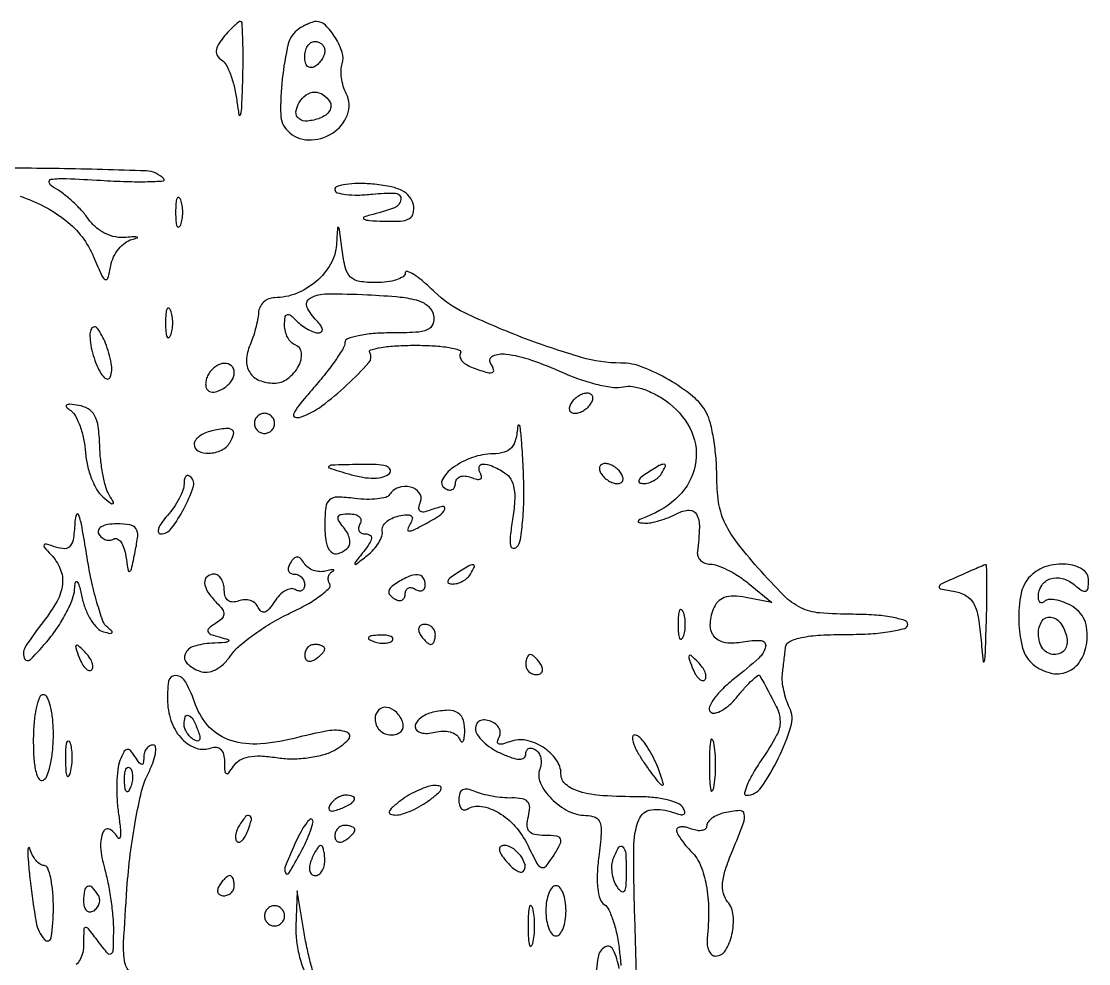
# Model space of a CAD drawing. Extents: x 50 to 925, y 21 to 441.
# Drawn here: x 817.8 to 924, y 339.2 to 433 of the extents above; entities that cross this region are included whole.
import ezdxf

# ---------------------------------------------------------------- set-up
doc = ezdxf.new("R2010")
doc.units = 0

msp = doc.modelspace()

# ---------------------------------------------------------------- linework, layer by layer
for points in [[(837.936747, 431.423785, 0.036818), (837.389835, 430.656279, 0.114379), (837.192567, 430.056486, 0.16953), (837.314088, 429.572269, 0.1093), (837.73295, 429.165046, -0.134947), (838.186877, 428.676761, -0.032569), (838.636655, 427.657456, -0.031085), (839.016142, 426.377818, -0.026518), (839.25861, 424.991262, 0.017798), (839.460397, 423.705661, 0.799769), (839.6177, 423.700891, 0.052804), (839.748449, 424.587581, 0.003267), (839.839963, 427.25, 0.006152), (839.874189, 429.454792, 0.010258), (839.842082, 431.310938, 0.004168), (839.77056, 432.859743, 0.398345), (839.622445, 433, 0.174729), (839.410766, 432.923698, 0.01498), (838.971529, 432.536987, 0.018371), (838.465337, 432.027559, 0.013189)], [(845.399894, 432.234687, 0.18936), (844.36838, 430.751557, 0.031541), (843.768457, 427.263955, 0.031388), (843.611045, 423.731568, 0.194181), (844.307556, 422.092444, 0.191721), (846.377257, 421.201354, 0.150331), (848.752527, 421.860565, 0.160284), (850.248379, 423.6961, 0.213214), (850.133145, 425.819446, -0.046255), (849.836823, 426.557247, -0.038564), (849.658682, 427.383401, -0.040162), (849.615323, 428.170864, -0.079775), (849.729668, 428.783622, 0.167357), (849.74312, 429.899136, 0.058811), (849.055815, 431.370231, 0.059242), (848.065625, 432.612644, 0.203737), (847.127555, 432.984687, 0.073716), (846.81263, 432.930122, 0.022713), (846.361188, 432.758058, 0.022177), (845.867141, 432.517018, 0.022642)], [(848, 430.059017, -0.089642), (847.926698, 429.653442, -0.053229), (847.70625, 429.2129, -0.051032), (847.382515, 428.806203, -0.06081), (847, 428.5, -0.139169), (846.620352, 428.392057, -0.191142), (846.29375, 428.521475, -0.138808), (846.073267, 428.889346, -0.066118), (846, 429.440983, -0.062283), (846.074545, 430.037096, -0.080552), (846.29375, 430.542039, -0.097988), (846.618621, 430.879982, -0.153634), (847, 431, -0.092995), (847.381732, 430.928382, -0.096318), (847.70625, 430.723586, -0.099231), (847.923444, 430.418051, -0.105429)], [(848.504365, 424.992937, -0.153283), (848.614372, 424.560991, -0.123144), (848.472022, 424.100609, -0.097937), (848.088046, 423.680239, -0.067341), (847.520254, 423.369399, -0.067736), (846.275512, 423.076451, -0.188422), (845.426445, 423.317483, -0.261672), (845.136385, 423.985128, -0.113371), (845.458881, 424.933469, -0.098738), (846.156314, 425.681493, -0.152164), (846.98905, 425.958873, -0.155876), (847.817295, 425.71195, -0.104938)], [(849, 416.261166, 0.332779), (849.230604, 415.953053, 0.041511), (850.101562, 415.773947, 0.03568), (851.31242, 415.71516, 0.021391), (852.75, 415.809595, -0.037242), (855.052052, 415.887716, -0.437295), (855.571996, 415.277625, -0.280878), (854.923923, 414.453415, -0.030203), (852.5, 413.713066, 0.048783), (851.895374, 413.503575, 0.643344), (851.896006, 413.327738, 0.088674), (852.449687, 413.188155, 0.008794), (853.823324, 413.116001, 0.020521), (855.534763, 413.126518, 0.113667), (856.415054, 413.373507, 0.217286), (856.803089, 413.891459, 0.100926), (856.815008, 414.75, 0.128769), (856.432549, 415.55524, 0.101082), (855.672037, 416.157477, 0.068885), (854.469112, 416.570503, 0.027614), (852.741683, 416.810365, 0.021539), (851.307375, 416.867319, 0.035604), (850.099119, 416.777064, 0.041062), (849.229341, 416.575415, 0.3261)], [(833.157895, 414, 0.017491), (833.189089, 413.10856, 0.078554), (833.306058, 412.601562, 0.447206), (833.474999, 412.540618, 0.174857), (833.662281, 412.75, 0.057986), (833.818615, 413.320008, 0.037979), (833.87034, 414, 0.037979), (833.818615, 414.679992, 0.057986), (833.662281, 415.25, 0.174857), (833.474999, 415.459382, 0.447206), (833.306058, 415.398438, 0.078554), (833.189089, 414.89144, 0.017491)], [(849.160037, 410.785184, -0.115998), (848.584233, 408.854539, -0.085444), (847.156533, 407.129211, -0.082153), (845.172862, 405.926341, -0.094144), (843, 405.500727, 0.097025), (842.420018, 405.38368, 0.091039), (841.912233, 405.055219, 0.09106), (841.554334, 404.567881, 0.097131), (841.403347, 403.996094, -0.031904), (841.313707, 403.301255, -0.01609), (841.117135, 402.439482, -0.015911), (840.856, 401.558807, -0.022752), (840.564734, 400.797887, 0.089374), (840.210166, 399.302415, 0.155151), (840.527076, 398.07829, 0.158986), (841.484066, 397.281525, 0.095024), (842.952028, 397, 0.161263), (844.308904, 397.449313, 0.107139), (845.396339, 398.694716, 0.146812), (845.681797, 400.015962, 0.301215), (845.057229, 400.814257, -0.120809), (844.65284, 401.069032, -0.068958), (844.310561, 401.538042, -0.062408), (844.078827, 402.138911, -0.060934), (844, 402.783333, -0.030603), (844.047754, 403.562831, -0.285992), (844.25, 403.813194, -0.259042), (844.582864, 403.755116, -0.026435), (845.2, 403.2, 0.037128), (845.732988, 402.740791, 0.034415), (846.34125, 402.3525, 0.036245), (846.931909, 402.083832, 0.08884), (847.4, 402, 0.186338), (847.673409, 402.105558, 0.255088), (847.758333, 402.35, 0.116259), (847.59711, 402.734944, 0.039343), (847.2, 403.2, -0.091), (846.229806, 404.606331, -0.398626), (846.532795, 405.473216, -0.118528), (848.218075, 405.885555, -0.01292), (852.239957, 405.797717, -0.010879), (855.491625, 405.571581, -0.052749), (857.30344, 405.210735, -0.108789), (858.318128, 404.631491, -0.163205), (858.813281, 403.75, -0.134022), (858.74413, 402.867701, -0.211754), (858.228564, 402.32744, -0.085565), (857.044741, 402.061812, -0.012503), (854.573324, 402, 0.019881), (852.820389, 401.930271, 0.032132), (851.343414, 401.716471, 0.034191), (850.264221, 401.4104, 0.316496), (850, 401.034796, -0.137979), (849.843317, 400.477826, -0.01392), (849.085065, 399.311068, -0.016614), (848.07821, 397.951258, -0.012489), (846.885328, 396.522177, 0.008859), (845.439889, 394.815863, 0.069271), (844.899965, 393.92882, 0.456064), (845.051519, 393.612917, 0.15306), (845.635328, 393.633974, 0.074697), (847.699385, 394.732084, 0.028586), (850.204098, 396.821326, 0.02109), (852.386838, 399.044318, 0.333517), (852.476737, 400.03764, -0.496335), (852.586494, 400.322435, -0.030303), (853.618935, 400.554326, -0.02624), (855.122831, 400.717204, -0.013855), (857, 400.769231, -0.014776), (858.875143, 400.713804, -0.028192), (860.372308, 400.540156, -0.03456), (861.381702, 400.292144, -0.487486), (861.493449, 399.9894, 0.194469), (861.434506, 399.644852, 0.113992), (861.616026, 399.260989, 0.082036), (862.019685, 398.893615, 0.052112), (862.587531, 398.604785, 0.011641), (864.035144, 398.087613, 0.13166), (864.63758, 398.052613, 0.441013), (864.802437, 398.329957, 0.064882), (864.5, 399, -0.456295), (864.723807, 399.716954, -0.136534), (866.018459, 399.900289, -0.050332), (868.552946, 399.303393, -0.023582), (871.686934, 398.055165, 0.02372), (873.425671, 397.363204, 0.025205), (875.187563, 396.854804, 0.02587), (876.737932, 396.574615, 0.096004), (877.724445, 396.638192, -0.108163), (878.625526, 396.674515, -0.042955), (879.828208, 396.353214, -0.039935), (881.112879, 395.769097, -0.040008), (882.287511, 394.988484, -0.123214), (884.503095, 392.128355, -0.154715), (884.85902, 388.811546, -0.147259), (883.22989, 385.775636, -0.108806), (880, 383.709435, 0.013058), (879.331715, 383.443703, 0.224115), (879.179451, 383.271934, 0.451623), (879.263249, 383.139477, 0.024601), (879.815741, 383.078947, 0.062068), (880.455176, 383.119957, 0.024537), (881.313172, 383.327276, 0.02383), (882.228622, 383.644734, 0.027493), (883.065741, 384.035184, -0.110432), (884.250293, 384.364835, -0.291435), (884.983045, 383.949454, -0.131441), (885.274672, 382.68426, -0.023577), (885.074646, 380.25, 0.116508), (885.123818, 379.773531, 0.11521), (885.380967, 379.367188, 0.106718), (885.810652, 379.095071, 0.088205), (886.345379, 379, -0.089005), (887.055124, 378.87265, -0.027858), (888.049753, 378.439426, -0.02685), (889.127615, 377.822035, -0.026706), (890.135129, 377.091663), (892.491826, 375.183325), (889.887267, 375.681218, 0.040679), (888.657977, 375.813967, 0.09406), (887.745048, 375.665411, 0.120334), (887.089584, 375.228064, 0.094398), (886.63811, 374.499313, 0.086547), (886.325119, 372.904086, 0.193814), (886.754705, 371.768995, 0.18094), (887.882507, 371.198791, 0.074886), (889.617217, 371.267158, -0.060207), (891.41639, 371.3908, -0.466199), (891.86058, 370.802421, -0.154216), (891.173496, 369.634726, -0.017219), (888.780496, 367.625315, 0.026167), (887.60466, 366.601548, 0.043473), (886.743361, 365.609986, 0.056137), (886.273614, 364.782203, 0.306903), (886.366576, 364.302837, 0.255293), (886.817468, 364.171332, 0.077314), (887.505078, 364.438384, 0.056196), (888.309695, 365.033766, 0.035076), (889.111084, 365.891663, -0.012884), (889.870926, 366.781071, -0.022999), (890.546542, 367.465723, -0.021298), (891.091301, 367.927802, -0.455671), (891.275004, 367.891663, -0.012929), (892.923728, 364.841689, -0.111448), (893.300778, 363.350982, -0.13443), (892.958917, 361.963033, -0.021872), (891.489166, 359.579173, 0.016031), (890.61984, 358.205346, 0.031423), (890.0347, 357.051382, 0.043452), (889.763998, 356.233451, 0.484153), (889.948577, 356, 0.245215), (891.404408, 356.759662, 0.037803), (893.116236, 359.659008, 0.03883), (894.382531, 362.828004, 0.19143), (894.239705, 364.709786, -0.034425), (893.917226, 365.505098, -0.026042), (893.671026, 366.41475, -0.026601), (893.52946, 367.297263, -0.053857), (893.530685, 368, -0.000811), (893.60483, 368.665385, -0.000542), (893.691737, 369.426562, -0.000546), (893.777566, 370.164055, -0.001076), (893.847686, 370.75, -0.261823), (894.257564, 371.308159, -0.056258), (895.44288, 371.69157, -0.036964), (897.310259, 371.929163, -0.013166), (900, 372, 0.015416), (902.316313, 372.071434, 0.025878), (904.25, 372.291667, 0.024068), (905.696775, 372.604992, 0.339565), (906, 373, 0.330697), (905.709766, 373.390833, 0.027677), (904.40934, 373.70625, 0.028288), (902.660729, 373.927845, 0.017375), (900.584987, 374, -0.020506), (897.231937, 374.137576, -0.093368), (895.357077, 374.652851, -0.084016), (893.702615, 375.839108, -0.014832), (891.084987, 378.64079, -0.017271), (888.900907, 381.301961, -0.057403), (887.742987, 383.242323, -0.070285), (887.18088, 385.175185, -0.035683), (887, 387.706531, 0.020621), (886.92428, 389.541759, 0.019579), (886.697542, 391.396801, 0.019967), (886.367426, 393.01943, 0.062773), (885.970356, 394.055391, 0.099668), (884.632984, 395.675537, 0.03901), (882.235582, 397.330017, 0.039089), (879.592083, 398.600266, 0.092715), (877.454897, 399, -0.071556), (873.528129, 399.56486, -0.019868), (867.618206, 401.559282, -0.019284), (861.919541, 403.993963, -0.083118), (858.905464, 406.092412, 0.016019), (857.789396, 407.115584, 0.0343), (856.85348, 407.81444, 0.06088), (856.218195, 408.122265, 0.514397), (856, 407.966296, -0.256918), (855.795665, 407.59488, -0.061826), (855.137362, 407.28385, -0.048309), (854.188363, 407.070293, -0.031211), (853.063358, 407, -0.038303), (851.439513, 407.124581, -0.155897), (850.564016, 407.561012, -0.140669), (850.053567, 408.45347, -0.029152), (849.723396, 410.25, 0.001168), (849.466936, 412.277817, 0.172404), (849.361444, 412.485705, 0.635125), (849.264976, 412.448074, 0.002071)], [(832.157895, 403, 0.017491), (832.189089, 402.10856, 0.078554), (832.306058, 401.601562, 0.447206), (832.474999, 401.540618, 0.174857), (832.662281, 401.75, 0.057986), (832.818615, 402.320008, 0.037979), (832.87034, 403, 0.037979), (832.818615, 403.679992, 0.057986), (832.662281, 404.25, 0.174857), (832.474999, 404.459382, 0.447206), (832.306058, 404.398438, 0.078554), (832.189089, 403.89144, 0.017491)], [(824.782095, 402.420969, 0.132157), (824.636372, 401.901263, 0.035314), (824.688355, 401.03616, 0.033234), (824.890302, 400.02465, 0.028971), (825.231484, 399, 0.027597), (825.6434, 398.112478, 0.073774), (826.05713, 397.553294, 0.199653), (826.393751, 397.413981, 0.310533), (826.642632, 397.585682, 0.140166), (826.762146, 398.969018, 0.043774), (826.181278, 400.990357, 0.063801), (825.395221, 402.447354, 0.540876)], [(836.458881, 397.933469, 0.055289), (836.246476, 397.485906, 0.063671), (836.150101, 397.023485, 0.073797), (836.178227, 396.616664, 0.143229), (836.333333, 396.333333, 0.245171), (837.010153, 396.120596, 0.09984), (837.935284, 396.48511, 0.089687), (838.724195, 397.224864, 0.161033), (839, 398.059017, 0.206886), (838.714394, 398.719722, 0.203785), (838.034956, 398.969816, 0.139607), (837.163143, 398.674324, 0.103622)], [(872.5, 395, 0.076764), (872.338175, 394.617617, 0.154201), (872.357263, 394.29375, 0.186277), (872.550471, 394.079239, 0.117858), (872.881966, 394, 0.085235), (873.310186, 394.073533, 0.053414), (873.769763, 394.29375, 0.051777), (874.189439, 394.617474, 0.064269), (874.5, 395, 0.076764), (874.661825, 395.382383, 0.154201), (874.642737, 395.70625, 0.186277), (874.449529, 395.920761, 0.117858), (874.118034, 396, 0.085235), (873.689814, 395.926467, 0.053414), (873.230237, 395.70625, 0.051777), (872.810561, 395.382526, 0.064269)], [(822.718059, 394.26448, -0.119175), (823.204101, 393.719343, -0.03706), (823.651471, 392.708978, -0.034682), (824.000054, 391.465966, -0.032017), (824.185166, 390.152986, 0.037663), (824.389329, 388.814269, 0.035553), (824.794294, 387.494407, 0.037603), (825.324939, 386.378709, 0.093227), (825.909065, 385.692262, 0.005317), (826.722205, 385.0491, 0.245493), (826.924795, 385.01284, 0.475101), (826.97763, 385.145363, 0.008651), (826.545141, 385.892064, -0.069037), (826.214559, 386.664406, -0.019975), (825.922445, 387.931204, -0.019678), (825.704371, 389.400618, -0.019824), (825.603182, 390.879004, 0.025806), (825.458127, 392.681665, 0.090604), (825.101473, 393.785149, 0.136654), (824.472362, 394.440529, 0.09456), (823.5, 394.790696, 0.015586), (822.639559, 394.899631, 0.173488), (822.309461, 394.815768, 0.472981), (822.290816, 394.619787, 0.044188)], [(841, 393, 0.099038), (841.076342, 392.618362, 0.097945), (841.29375, 392.29375, 0.097945), (841.618362, 392.076342, 0.099038), (842, 392, 0.099038), (842.381638, 392.076342, 0.097945), (842.70625, 392.29375, 0.097945), (842.923658, 392.618362, 0.099038), (843, 393, 0.099038), (842.923658, 393.381638, 0.097945), (842.70625, 393.70625, 0.097945), (842.381638, 393.923658, 0.099038), (842, 394, 0.099038), (841.618362, 393.923658, 0.097945), (841.29375, 393.70625, 0.097945), (841.076342, 393.381638, 0.099038)], [(836.75, 392.242607, 0.047652), (836.080476, 392.025109, 0.058924), (835.514063, 391.695484, 0.070212), (835.128234, 391.310002, 0.16283), (835, 390.926676, 0.283255), (835.41365, 390.255087, 0.127223), (836.467099, 390.026571, 0.099294), (837.708512, 390.326965, 0.146502), (838.541119, 391.066531, 0.059395), (838.933353, 391.910783, 0.338635), (838.780178, 392.348315, 0.179926), (838.15599, 392.491156, 0.021952)], [(867.19586, 392.75, -0.040202), (866.989011, 391.394784, -0.122964), (866.56569, 390.574713, -0.145187), (865.854814, 390.127827, -0.06477), (864.75, 389.968197, 0.081676), (862.689405, 389.599351, 0.069997), (860.732448, 388.580838, 0.114214), (859.705239, 387.418377, 0.397526), (859.940159, 386.536984, 0.086775), (860.344908, 386.375107, 0.165639), (860.688672, 386.416892, 0.179149), (860.917679, 386.654483, 0.103483), (861, 387.047972, -0.154208), (861.125011, 387.443666, -0.152806), (861.45506, 387.697458, -0.114179), (861.957192, 387.760493, -0.066075), (862.551938, 387.618443, 0.036408), (863.131719, 387.443138, 0.155351), (863.487528, 387.474315, 0.32948), (863.606889, 387.674071, 0.1144), (863.492921, 388.011454, -0.175478), (863.361555, 388.639618, -0.364759), (863.70933, 388.950853, -0.11433), (864.633821, 388.766156, -0.034915), (865.897083, 388.084768, -0.124155), (866.495149, 387.454628, -0.086382), (866.823704, 386.525543, -0.058943), (866.88866, 385.222841, -0.023241), (866.68339, 383.436387, 0.012593), (866.457299, 381.780411, 0.063994), (866.473375, 380.851645, 0.303187), (866.715202, 380.583521, 0.264298), (867.085436, 380.685436, 0.159852), (867.466933, 381.439496, 0.017052), (867.699742, 383.41592, 0.019508), (867.807912, 385.864921, 0.01407), (867.744989, 388.599129, 0.004315), (867.595867, 391.090758, 0.015781), (867.437959, 392.665057, 0.273818), (867.31292, 392.824167, 0.504791)], [(850.476033, 387.94008, 0.030063), (851.776939, 387.635661, 0.047916), (852.915309, 387.551266, 0.059445), (853.824737, 387.679894, 0.1323), (854.426033, 388.026033, 0.316269), (854.494686, 388.419442, 0.213393), (854.136105, 388.727937, 0.062209), (853.121873, 388.897573, 0.015807), (851.45, 388.914047, 0.001262), (848.681088, 388.846805, 0.191956), (848.396215, 388.724309, 0.564525), (848.436788, 388.560259, 0.002628)], [(875.5, 388, 0.064269), (875.810561, 387.617474, 0.051777), (876.230237, 387.29375, 0.053414), (876.689814, 387.073533, 0.085235), (877.118034, 387, 0.117858), (877.449529, 387.079239, 0.186277), (877.642737, 387.29375, 0.154201), (877.661825, 387.617617, 0.076764), (877.5, 388, 0.064269), (877.189439, 388.382526, 0.051777), (876.769763, 388.70625, 0.053414), (876.310186, 388.926467, 0.085235), (875.881966, 389, 0.117858), (875.550471, 388.920761, 0.186277), (875.357263, 388.70625, 0.154201), (875.338175, 388.382383, 0.076764)], [(880, 388, 0.027275), (879.445888, 387.597454, 0.147021), (879.239151, 387.292684, 0.37991), (879.327599, 387.095709, 0.102799), (879.690983, 387.015313, 0.074131), (880.192374, 387.083483, 0.053889), (880.713662, 387.298248, 0.054031), (881.175433, 387.618541, 0.075854), (881.5, 388, 0.034464), (881.886554, 388.734105, 0.541951), (881.758161, 388.931144, 0.136158), (881.281145, 388.798791, 0.008108)], [(834, 386.995407, -0.088112), (833.886263, 386.355005, -0.032523), (833.513847, 385.513305, -0.031013), (832.978373, 384.627229, -0.032503), (832.345012, 383.828741, 0.028147), (831.777384, 383.125778, 0.068184), (831.465817, 382.537193, 0.161627), (831.454569, 382.16498, 0.331535), (831.676033, 382, 0.236668), (832.728778, 382.52787, 0.038845), (833.982624, 384.511984, 0.038474), (834.904741, 386.639316, 0.286879), (834.668173, 387.66516, 0.139175), (834.415141, 387.806306, 0.260362), (834.196276, 387.744042, 0.14778), (834.046335, 387.46346, 0.049377)], [(854.443016, 385.907798, -0.193399), (854.075949, 385.637262, -0.035842), (853.234347, 385.482892, -0.033779), (852.165113, 385.437721, -0.025149), (850.987005, 385.526956, 0.025559), (849.245888, 385.657404, 0.185855), (848.470913, 385.379914, 0.190167), (848.091993, 384.658418, 0.026943), (848, 382.952492, 0.039282), (848.140241, 381.170199, 0.160066), (848.630304, 380.216069, 0.290418), (849.378877, 380.053709, 0.108851), (850.324657, 380.657991, 0.171918), (850.492554, 381.010146, 0.082297), (850.462194, 381.516912, 0.066538), (850.246292, 382.095866, 0.050768), (849.868879, 382.657991, -0.032475), (849.377578, 383.334951, -0.245528), (849.34651, 383.716065, -0.262281), (849.639417, 383.942268, -0.036164), (850.436572, 384, -0.060393), (851.035887, 383.927346, -0.129057), (851.442557, 383.70625, -0.191481), (851.595646, 383.379157, -0.154445), (851.5, 383, 0.09532), (851.354878, 382.618517, 0.17334), (851.410568, 382.29375, 0.172316), (851.659975, 382.076576, 0.094062), (852.063428, 382, -0.13301), (852.497895, 381.882342, -0.295846), (852.6455, 381.589284, -0.11761), (852.461163, 381.072851, -0.022023), (851.872445, 380.25, 0.001586), (850.996536, 379.125808, 0.355493), (850.999595, 379.000474, 0.399731), (851.115928, 378.988481, 0.00168), (852.218029, 379.845912, 0.042158), (852.859228, 380.44182, 0.046694), (853.367342, 381.118029, 0.052146), (853.680313, 381.771111, 0.135644), (853.718029, 382.286521, -0.165947), (853.777746, 382.735253, -0.093226), (854.112897, 383.178774, -0.074868), (854.669942, 383.550385, -0.056342), (855.36843, 383.786741, -0.032254), (856.17195, 383.907557, -0.175621), (856.590039, 383.795018, -0.306909), (856.704305, 383.495623, -0.080825), (856.497752, 382.996363, 0.053709), (856.247031, 382.472334, 0.503462), (856.366283, 382.295715, 0.124843), (856.804031, 382.386419, 0.009671), (857.879323, 382.935416, 0.019455), (859.410207, 383.833008, 0.150296), (859.940896, 384.458948, 0.608475), (859.723038, 384.723781, 0.038911), (858.488659, 384.357275, -0.045719), (857.835142, 384.172862, -0.233738), (857.482598, 384.272549, -0.253625), (857.365835, 384.603455, -0.052261), (857.531692, 385.221993, 0.259876), (857.405637, 386.103127, 0.177248), (856.533528, 386.661317, 0.135976), (855.314991, 386.598139, 0.175553)], [(823.139215, 383.281385, -0.020501), (822.998228, 381.611365, -0.126324), (822.68366, 380.815803, -0.237391), (822.134761, 380.532277, -0.087469), (821.25, 380.678563, 0.010405), (820.30068, 380.990571, 0.328028), (820.081639, 380.913777, 0.338283), (820.093682, 380.685649, 0.010716), (820.75, 379.947179, -0.087765), (821.686329, 378.495711, -0.128128), (821.902048, 376.997124, -0.099863), (821.360681, 375.31269, -0.039141), (820, 373.272871, 0.021279), (818.256288, 370.850753, 0.221631), (818.083434, 369.668696, 0.565429), (818.713786, 369.507362, 0.026382), (820.530996, 371.5, 0.026886), (821.481248, 372.79546, 0.0256), (822.303928, 374.20625, 0.026495), (822.899644, 375.526869, 0.077459), (823.113348, 376.5, -0.034386), (823.20408, 377.192351, -0.631843), (823.367601, 377.233189, -0.110688), (823.579416, 376.814171, -0.008585), (823.868315, 375.582498, 0.042619), (824.220957, 374.436048, 0.046621), (824.755067, 373.401978, 0.051892), (825.379459, 372.619717, 0.132646), (826, 372.256367, 0.015897), (826.625266, 372.10721, 0.25559), (826.8257, 372.168791, 0.422433), (826.821388, 372.327608, 0.024301), (826.406661, 372.673869, -0.146589), (825.926315, 373.329073, -0.015249), (825.335616, 375.166699, -0.017904), (824.765362, 377.450263, -0.013411), (824.295876, 380, 0.005913), (823.850562, 382.640181, 0.040014), (823.51156, 383.920148, 0.677719), (823.292053, 383.929081, 0.094533)], [(825.510081, 381.983688, 0.083197), (825.814998, 381.635743, 0.092744), (826.206139, 381.421941, 0.100578), (826.621523, 381.374045, 0.117509), (826.997604, 381.498519, -0.259507), (827.352438, 381.514768, -0.125421), (827.707795, 381.208345, -0.07481), (828.011901, 380.595047, -0.03928), (828.20845, 379.764831, 0.005001), (828.441748, 378.354581, 0.506851), (828.595591, 378.278623, 0.221566), (828.759905, 378.492493, 0.002668), (829.141273, 380.25, 0.025529), (829.385955, 381.792688, 0.175692), (829.205269, 382.526001, 0.210217), (828.618875, 382.899366, 0.038163), (827.302311, 383, 0.03786), (826.389456, 382.930779, 0.091374), (825.752122, 382.709903, 0.177918), (825.470046, 382.376903, 0.229985)], [(844.565983, 379.106763, 0.072632), (844.382671, 378.683337, 0.148641), (844.393982, 378.325112, 0.188638), (844.593089, 378.088521, 0.12523), (844.940983, 378, -0.099038), (845.345144, 377.919152, -0.097945), (845.688914, 377.688914, -0.097945), (845.919152, 377.345144, -0.099038), (846, 376.940983, -0.100016), (845.927475, 376.582044, -0.176854), (845.724304, 376.363442, -0.168473), (845.419752, 376.321124, -0.089697), (845.06146, 376.462015, 0.182033), (844.61807, 376.548877, 0.089724), (844.069763, 376.351434, 0.070135), (843.501112, 375.90585, 0.050645), (843.00342, 375.271032, -0.031516), (842.472158, 374.537337, -0.13582), (842.03507, 374.231141, -0.264335), (841.673934, 374.295272, -0.119793), (841.377352, 374.693823, 0.116428), (841.074074, 375.10707, 0.096831), (840.597942, 375.375159, 0.089582), (840.02192, 375.45696, 0.082382), (839.435392, 375.336834, -0.087719), (838.845591, 375.222537, -0.164147), (838.387615, 375.368717, -0.157), (838.098574, 375.769352, -0.078542), (838, 376.393011, 0.060338), (837.92557, 377.007542, 0.07906), (837.70625, 377.527947, 0.097154), (837.381408, 377.876403, 0.157984), (837, 378, 0.17559), (836.298242, 377.745717, 0.244811), (836.045717, 377.140602, 0.127274), (836.369959, 376.218172, 0.048586), (837.241641, 375.158359, -0.040017), (837.81328, 374.487084, -0.175382), (837.954057, 373.994148, -0.190779), (837.742204, 373.551153, -0.048567), (837.096493, 373.059636, 0.035804), (836.45409, 372.596003, 0.319248), (836.3707, 372.277437, 0.222375), (836.652356, 372.003695, 0.020714), (837.604853, 371.717278, -0.020976), (838.389332, 371.480938, -0.611057), (838.412094, 371.318488, -0.1368), (838.044872, 371.188145, -0.00675), (836.75, 371.116001, 0.063369), (834.948277, 370.809085, 0.221531), (834.09314, 370.04178, 0.317184), (834.288321, 369.129777, 0.095101), (835.563771, 368.337155, 0.120923), (836.311574, 368.242635, 0.088956), (837.114468, 368.484321, 0.073454), (837.912809, 369.050031, 0.049204), (838.642959, 369.90064, -0.062718), (839.525449, 370.874368, -0.022163), (841.009776, 372.038106, -0.021594), (842.771257, 373.185683, -0.023712), (844.572178, 374.138932, 0.018231), (846.228474, 374.99253, 0.030605), (847.542781, 375.841491, 0.032365), (848.431795, 376.589407, 0.353807), (848.48676, 377.021422, -0.090778), (848.353736, 377.361849, -0.099718), (848.356328, 377.715721, -0.104672), (848.493717, 378.027813, -0.110198), (848.743769, 378.250695, 0.094274), (848.889412, 378.372497, 0.606118), (848.860717, 378.43971, 0.0713), (848.589393, 378.422083, 0.01191), (848.07995, 378.302235, -0.080867), (847.484362, 378.246393, -0.070118), (846.86996, 378.376001, -0.072051), (846.330914, 378.664745, -0.095692), (845.95495, 379.072893, 0.050408), (845.586745, 379.552938, 0.200468), (845.254772, 379.701217, 0.208693), (844.92521, 379.566864, 0.054715)], [(861, 378, 0.027275), (860.445888, 377.597454, 0.147021), (860.239151, 377.292684, 0.37991), (860.327599, 377.095709, 0.102799), (860.690983, 377.015313, 0.074131), (861.192374, 377.083483, 0.053889), (861.713662, 377.298248, 0.054031), (862.175433, 377.618541, 0.075854), (862.5, 378, 0.034464), (862.886554, 378.734105, 0.541951), (862.758161, 378.931144, 0.136158), (862.281145, 378.798791, 0.008108)], [(911, 377.763177, 0.003971), (909.320934, 377.001618, 0.238544), (909.120914, 376.748477, 0.412887), (909.257765, 376.54085, 0.007389), (910.695552, 376.264147, -0.088055), (911.81124, 375.855618, -0.133683), (912.532218, 375.124393, -0.084878), (912.98094, 373.868675, -0.020857), (913.270845, 371.687584, 0.002665), (913.498471, 369.31794, 0.800217), (913.613363, 369.304092, 0.076809), (913.714806, 369.838221, 0.000999), (913.825293, 373.25, 0.004042), (913.874352, 375.450526, 0.006862), (913.875242, 377.292318, 0.001962), (913.848303, 378.861775, 0.482446), (913.75, 378.936614, 0.03771), (913.574361, 378.877687, 0.001058), (912.839062, 378.56577, 0.002158), (911.976046, 378.193105, 0.001481)], [(918.2, 377.8, 0.147726), (917.275634, 376.075588, 0.056934), (917.042711, 373.341633, 0.057022), (917.430353, 370.643114, 0.156632), (918.451961, 369.039869, 0.111211), (920.172633, 368.1632, 0.159208), (921.868504, 368.2754, 0.159115), (923.171725, 369.367343, 0.111057), (923.809932, 371.191292, 0.049045), (923.831762, 372.447797, 0.082964), (923.575813, 373.466357, 0.09233), (923.02932, 374.272279, 0.074987), (922.191415, 374.897558, 0.036662), (921.406823, 375.246153, 0.047432), (920.64395, 375.440962, 0.055519), (920.008284, 375.469142, 0.181654), (919.631483, 375.29815, -0.110997), (919.391312, 375.146129, -0.252495), (919.185498, 375.177537, -0.174799), (919.04448, 375.393431, -0.058192), (919, 375.774316, -0.145792), (919.327014, 376.871991, -0.168548), (920.186924, 377.536282, -0.147827), (921.369356, 377.572082, -0.10778), (922.543805, 376.963645, 0.022995), (923.317013, 376.379815, 0.223015), (923.711838, 376.315324, 0.295421), (923.941994, 376.578079, 0.03623), (924, 377.377555, 0.261469), (923.386323, 378.470846, 0.119341), (921.774803, 378.987532, 0.094418), (919.777762, 378.7557, 0.120973)], [(855.143237, 377.109687, 0.045108), (854.582121, 376.678736, 0.167837), (854.374236, 376.291912, 0.218762), (854.475495, 375.9263, 0.079241), (854.893237, 375.565983, 0.077755), (855.316391, 375.387886, 0.155459), (855.674888, 375.411318, 0.185647), (855.912489, 375.628633, 0.116231), (856, 376, -0.101261), (856.077418, 376.378351, -0.177706), (856.29375, 376.608064, -0.167455), (856.618194, 376.651081, -0.088621), (857, 376.5, 0.082592), (857.3821, 376.343488, 0.161196), (857.70625, 376.3746, 0.182303), (857.921712, 376.586039, 0.108972), (858, 376.940983, 0.148105), (857.789436, 377.636251, 0.23511), (857.26085, 377.939474, 0.12165), (856.377186, 377.77582, 0.034901)], [(883.157895, 373, 0.017491), (883.189089, 372.10856, 0.078554), (883.306058, 371.601562, 0.447206), (883.474999, 371.540618, 0.174857), (883.662281, 371.75, 0.057986), (883.818615, 372.320008, 0.037979), (883.87034, 373, 0.037979), (883.818615, 373.679992, 0.057986), (883.662281, 374.25, 0.174857), (883.474999, 374.459382, 0.447206), (883.306058, 374.398438, 0.078554), (883.189089, 373.89144, 0.017491)], [(857.5, 372, 0.029505), (857.768994, 371.617226, 0.035638), (858.066025, 371.29375, 0.038439), (858.34829, 371.065539, 0.151918), (858.559017, 371, 0.210953), (858.727648, 371.07446, 0.081139), (858.870461, 371.29375, 0.061769), (858.967655, 371.617151, 0.042167), (859, 372, 0.105053), (858.918938, 372.381556, 0.099167), (858.688914, 372.70625, 0.09642), (858.345238, 372.923877, 0.093332), (857.940983, 373, 0.108972), (857.586039, 372.921712, 0.182303), (857.3746, 372.70625, 0.161196), (857.343488, 372.3821, 0.082592)], [(921.823324, 371.667134, -0.083236), (921.840365, 370.99829, -0.126354), (921.619304, 370.46353, -0.133817), (921.179808, 370.121465, -0.099154), (920.573324, 370, -0.12024), (919.945354, 370.15323, -0.111791), (919.438799, 370.58104, -0.09567), (919.111401, 371.248452, -0.066422), (919, 372.083333, -0.14074), (919.357221, 373.327282, -0.297834), (920.229205, 373.729914, -0.210781), (921.230213, 373.099763, -0.100818)], [(852.8125, 371.316886, 0.051402), (853.359369, 371.160852, 0.05415), (853.916927, 371.123424, 0.060344), (854.402231, 371.202593, 0.126455), (854.729167, 371.395833, 0.296942), (854.77538, 371.614691, 0.208169), (854.592839, 371.799335, 0.077125), (854.112848, 371.910055, 0.028489), (853.416667, 371.921053, 0.018894), (852.670344, 371.862007, 0.168741), (852.37858, 371.720685, 0.470617), (852.395823, 371.538436, 0.054073)], [(823.564293, 369.706872, 0.036269), (823.866277, 369.059266, 0.070189), (824.210949, 368.604915, 0.120343), (824.538684, 368.40751, 0.278911), (824.806872, 368.473539, 0.20742), (824.927901, 368.779789, 0.082976), (824.837219, 369.231185, 0.063152), (824.558688, 369.753423, 0.043285), (824.124088, 370.266667, 0.011214), (823.463552, 370.893514, 0.400052), (823.270328, 370.888819, 0.286372), (823.21821, 370.663782, 0.008399)], [(846, 369.940983, 0.108972), (846.078288, 369.586039, 0.182303), (846.29375, 369.3746, 0.161196), (846.6179, 369.343488, 0.082592), (847, 369.5, 0.029505), (847.382774, 369.768994, 0.035638), (847.70625, 370.066025, 0.038439), (847.934461, 370.34829, 0.151918), (848, 370.559017, 0.210953), (847.92554, 370.727648, 0.081139), (847.70625, 370.870461, 0.061769), (847.382849, 370.967655, 0.042167), (847, 371, 0.105053), (846.618444, 370.918938, 0.099167), (846.29375, 370.688914, 0.09642), (846.076123, 370.345238, 0.093332)], [(868, 369, 0.105053), (868.081062, 368.618444, 0.099167), (868.311086, 368.29375, 0.09642), (868.654762, 368.076123, 0.093332), (869.059017, 368, 0.108972), (869.413961, 368.078288, 0.182303), (869.6254, 368.29375, 0.161196), (869.656512, 368.6179, 0.082592), (869.5, 369, 0.029505), (869.231006, 369.382774, 0.035638), (868.933975, 369.70625, 0.038439), (868.65171, 369.934461, 0.151918), (868.440983, 370, 0.210953), (868.272352, 369.92554, 0.081139), (868.129539, 369.70625, 0.061769), (868.032345, 369.382849, 0.042167)], [(884.564293, 368.706872, 0.036269), (884.866277, 368.059266, 0.070189), (885.210949, 367.604915, 0.120343), (885.538684, 367.40751, 0.278911), (885.806872, 367.473539, 0.20742), (885.927901, 367.779789, 0.082976), (885.837219, 368.231185, 0.063152), (885.558688, 368.753423, 0.043285), (885.124088, 369.266667, 0.011214), (884.463552, 369.893514, 0.400052), (884.270328, 369.888819, 0.286372), (884.21821, 369.663782, 0.008399)], [(832.350073, 365.25, 0.079734), (832.78629, 363.197889, 0.099647), (833.830513, 361.558745, 0.1235), (835.235922, 360.679224, 0.171614), (836.708108, 360.718232, -0.127457), (837.225938, 360.776924, -0.167789), (837.646134, 360.561803, -0.127949), (837.920162, 360.072635, -0.062048), (838.015313, 359.356989, 0.014064), (838.049932, 358.405608, 0.264375), (838.208212, 358.16477, 0.364438), (838.446994, 358.2198, 0.02022), (838.915232, 358.897083, -0.120484), (839.519365, 359.478831, -0.082808), (840.412773, 359.816617, -0.060709), (841.622296, 359.907462, -0.028651), (843.182064, 359.745307, 0.039667), (844.662159, 359.624289, 0.031393), (846.265479, 359.721368, 0.032278), (847.764762, 360.006249, 0.059844), (848.917244, 360.45571, 0.077388), (850.367953, 361.549109, 0.54103), (850.207973, 362.259858, 0.130616), (848.500463, 362.427348, 0.024718), (845.413263, 361.764784, -0.045065), (841.604925, 361.108054, -0.096695), (838.655079, 361.440103, -0.12522), (836.529197, 362.7553, -0.108472), (835.151946, 364.993972, 0.037547), (834.169598, 367.251151, 0.253778), (833.190222, 367.90433, 0.393503), (832.467546, 367.345007, 0.053218)], [(819, 361.440983, 0.016966), (819.062852, 359.589239, 0.045191), (819.270946, 358.284665, 0.091154), (819.592706, 357.583647, 0.397171), (820, 357.5, 0.17067), (820.387806, 357.98041, 0.031293), (820.70625, 359.09415, 0.030444), (820.92675, 360.50479, 0.023552), (821, 362.059017, 0.023957), (820.927595, 363.56932, 0.038191), (820.70625, 364.842336, 0.044731), (820.38696, 365.751017, 0.293924), (820, 366, 0.312055), (819.61133, 365.731257, 0.036254), (819.29375, 364.660789, 0.033326), (819.072272, 363.188379, 0.020671)], [(853, 363.583333, 0.099038), (853.120875, 362.979073, 0.097945), (853.465104, 362.465104, 0.097945), (853.979073, 362.120875, 0.099038), (854.583333, 362, 0.077096), (855.158616, 362.089234, 0.119977), (855.585286, 362.348828, 0.144529), (855.795817, 362.735738, 0.134046), (855.770833, 363.1875, 0.113253), (855.122932, 364.250696, 0.165501), (854.153639, 364.742973, 0.244413), (853.346973, 364.459866, 0.190724)], [(858.75, 364.25074, 0.053557), (858.080675, 364.021252, 0.062944), (857.514063, 363.663613, 0.073602), (857.129793, 363.238601, 0.148108), (857, 362.810044, 0.20956), (857.156, 362.454181, 0.120083), (857.573415, 362.22316, 0.081947), (858.2045, 362.157965, 0.048837), (858.952053, 362.277211, -0.05798), (859.733447, 362.387284, -0.070112), (860.468459, 362.301729, -0.083089), (861.04675, 362.04232, -0.149656), (861.373105, 361.643842, 0.078698), (861.557948, 361.339761, 0.438261), (861.727527, 361.33273, 0.160446), (861.862875, 361.600535, 0.025786), (861.921053, 362.190983, 0.075614), (861.790046, 363.442631, 0.187013), (861.259188, 364.178444, 0.153797), (860.283468, 364.449381, 0.047271)], [(835.381557, 362.448062, -0.036408), (835.556862, 361.868281, -0.155351), (835.525685, 361.512472, -0.32948), (835.325929, 361.393111, -0.1144), (834.988546, 361.507079, -0.061454), (834.610411, 361.810572, -0.051183), (834.290385, 362.21498, -0.053277), (834.072509, 362.65395, -0.088797), (834, 363.059017, -0.079093), (834.117673, 363.798253, -0.444011), (834.441482, 363.942608, -0.168622), (834.894727, 363.51997, -0.029964)], [(822.194949, 359.5, 0.012823), (822.235556, 358.431793, 0.080377), (822.356533, 357.900903, 0.597527), (822.51666, 357.883358, 0.087174), (822.692991, 358.269032, 0.037336), (822.832894, 359.036634, 0.029507), (822.872264, 359.880008, 0.030339), (822.814405, 360.671085, 0.06278), (822.655937, 361.269032, 0.31318), (822.47713, 361.386009, 0.333666), (822.315079, 361.257153, 0.052471), (822.212705, 360.580113, 0.014395)], [(879.591957, 359.5, 0.0095), (880.246014, 358.541995, 0.014275), (880.855632, 357.734375, 0.009063), (881.387199, 357.094573, 0.218221), (881.593571, 357, 0.483626), (881.684488, 357.114787, 0.017437), (881.515726, 357.734375, 0.020357), (881.22904, 358.540958, 0.011328), (880.818046, 359.5, 0.026641), (880.318731, 360.457233, 0.035282), (879.760203, 361.265625, 0.038023), (879.222263, 361.841742, 0.188083), (878.816432, 362, 0.404954), (878.615404, 361.805249, 0.083321), (878.688446, 361.265625, 0.046962), (879.024083, 360.459779, 0.022887)], [(886.272364, 359, 0.008087), (886.298431, 357.38851, 0.039503), (886.399666, 356.482812, 0.611425), (886.546986, 356.439977, 0.142433), (886.705733, 356.75, 0.029693), (886.840649, 357.774707, 0.017887), (886.884498, 359, 0.017887), (886.840649, 360.225293, 0.029693), (886.705733, 361.25, 0.142433), (886.546986, 361.560023, 0.611425), (886.399666, 361.517188, 0.039503), (886.298431, 360.61149, 0.008087)], [(828.683114, 356.8125, -0.054073), (828.461564, 356.395823, -0.470617), (828.279315, 356.37858, -0.168741), (828.137993, 356.670344, -0.018894), (828.078947, 357.416667, -0.028489), (828.089945, 358.112848, -0.077125), (828.200665, 358.592839, -0.208169), (828.385309, 358.77538, -0.296942), (828.604167, 358.729167, -0.126455), (828.797407, 358.402231, -0.060344), (828.876576, 357.916927, -0.05415), (828.839148, 357.359369, -0.051402)], [(855.55887, 355.468197, 0.016453), (854.698895, 354.772109, 0.131361), (854.414841, 354.353507, 0.418283), (854.534278, 354.11083, 0.086003), (855.05887, 354.031803, 0.070934), (855.747226, 354.145502, 0.028033), (856.646875, 354.485547, 0.027057), (857.592105, 354.967512, 0.030492), (858.44113, 355.531803, 0.016453), (859.301105, 356.227891, 0.131361), (859.585159, 356.646493, 0.418283), (859.465722, 356.88917, 0.086003), (858.94113, 356.968197, 0.070934), (858.252774, 356.854498, 0.028033), (857.353125, 356.514453, 0.027057), (856.407895, 356.032488, 0.030492)], [(848.507079, 355.011454, 0.1144), (848.393111, 354.674071, 0.32948), (848.512472, 354.474315, 0.155351), (848.868281, 354.443138, 0.036408), (849.448062, 354.618443, 0.029964), (850.51997, 355.105273, 0.168622), (850.942608, 355.558518, 0.444011), (850.798253, 355.882327, 0.079093), (850.059017, 356, 0.088797), (849.65395, 355.927491, 0.053277), (849.21498, 355.709615, 0.051183), (848.810572, 355.389589, 0.061454)], [(861.333333, 355.587021, 0.056502), (861.394204, 355.050081, 0.121838), (861.580754, 354.681236, 0.190273), (861.856545, 354.536246, 0.166909), (862.175615, 354.608536, -0.179939), (863.587585, 354.891093, -0.094872), (865.291543, 354.273465, -0.078028), (866.943488, 352.902665, -0.067949), (868.189058, 351.029071, 0.009375), (869.106368, 349.222191, 0.184119), (869.56793, 348.818904, 0.326802), (870.030355, 348.950758, 0.025771), (870.806557, 350.061856, 0.021536), (871.431597, 351.165811, 0.232319), (871.439365, 351.664386, 0.261629), (871.054267, 351.938179, 0.026572), (869.891843, 352, -0.047676), (868.891916, 352.095563, -0.168345), (868.341212, 352.413897, -0.184922), (868.135382, 352.982358, -0.059436), (868.260078, 353.886537, 0.058011), (868.387804, 354.793643, 0.189809), (868.183215, 355.352106, 0.172125), (867.63428, 355.654542, 0.046316), (866.626709, 355.725287, -0.028985), (865.696712, 355.758305, -0.020427), (864.659617, 355.89842, -0.020691), (863.675455, 356.114898, -0.040182), (862.916667, 356.381782, 0.056469), (862.22077, 356.601412, 0.166027), (861.729935, 356.534164, 0.196609), (861.434324, 356.195293, 0.08245)], [(839.458881, 352.933469, 0.049364), (839.242038, 352.490157, 0.059701), (839.133355, 352.040231, 0.070517), (839.142323, 351.651151, 0.156651), (839.276326, 351.390341, 0.281567), (839.50546, 351.335123, 0.118528), (839.786868, 351.507038, 0.069269), (840.083816, 351.899181, 0.035865), (840.345077, 352.456872, 0.029555), (840.696703, 353.564815, 0.344086), (840.525317, 353.954259, 0.36195), (840.120758, 353.871774, 0.030391)], [(845.162441, 351.457173, 0.007956), (844.085863, 348.991079, 0.198192), (844.082676, 348.265169, 0.618763), (844.423553, 348.239325, 0.010409), (845.618296, 350.338408, 0.016357), (846.177566, 351.456196, 0.024774), (846.582519, 352.46518, 0.021976), (846.825795, 353.285851, 0.263249), (846.740699, 353.592634, 0.408866), (846.507237, 353.594769, 0.041829), (846.105561, 353.136867, 0.033693), (845.638079, 352.406099, 0.018558)], [(887.75, 354.242607, 0.046026), (887.08042, 354.027491, 0.057653), (886.514063, 353.704704, 0.068942), (886.12765, 353.329362, 0.167096), (886, 352.958061, -0.201422), (885.87717, 352.665524, -0.142392), (885.559375, 352.494845, -0.093137), (885.074587, 352.483089, -0.051274), (884.5, 352.638374, 0.038038), (883.924903, 352.81022, 0.070809), (883.440625, 352.845609, 0.116112), (883.120981, 352.746863, 0.266017), (883, 352.53556, 0.126683), (883.091264, 352.181136, 0.024747), (883.440625, 351.615803, 0.024836), (883.925755, 350.98118, 0.020768), (884.5, 350.357143, -0.100443), (885.392941, 349.009513, -0.05168), (885.958077, 347.0567, -0.042737), (886.186438, 344.608547, -0.027247), (886.052296, 341.75, 0.054823), (886.057762, 341.080414, 0.079995), (886.218994, 340.514063, 0.105337), (886.504329, 340.136296, 0.18042), (886.869754, 340, 0.25987), (887.855415, 340.549389, 0.083813), (888.508674, 342.15422, 0.076197), (888.63576, 344.041423, 0.153146), (888.075556, 345.408961, -0.114157), (887.659144, 346.23816, -0.083154), (887.584525, 347.270727, -0.05558), (887.865476, 348.623109, -0.019978), (888.551519, 350.469059, 0.006748), (889.670305, 353.251678, 0.145535), (889.739943, 354.12306, 0.376068), (889.275695, 354.470222, 0.035401)], [(849, 351.940983, 0.108972), (849.078288, 351.586039, 0.182303), (849.29375, 351.3746, 0.161196), (849.6179, 351.343488, 0.082592), (850, 351.5, 0.029505), (850.382774, 351.768994, 0.035638), (850.70625, 352.066025, 0.038439), (850.934461, 352.34829, 0.151918), (851, 352.559017, 0.210953), (850.92554, 352.727648, 0.081139), (850.70625, 352.870461, 0.061769), (850.382849, 352.967655, 0.042167), (850, 353, 0.105053), (849.618444, 352.918938, 0.099167), (849.29375, 352.688914, 0.09642), (849.076123, 352.345238, 0.093332)], [(818.684438, 347.5, 0.017196), (819.280615, 343.382879, 0.13346), (820.106638, 341.644325, 0.644478), (820.788549, 341.84268, 0.035705), (821, 344.8, 0.020794), (820.933023, 346.409783, 0.033511), (820.727789, 347.76625, 0.036575), (820.433429, 348.751677, 0.311365), (820.073324, 349, -0.157766), (819.681572, 349.126765, -0.06483), (819.270298, 349.514063, -0.055343), (818.902956, 350.080461, -0.045896), (818.640908, 350.75, 0.625233), (818.524961, 350.770134, 0.161018), (818.445077, 350.517187, 0.018421), (818.505475, 349.315785, 0.005587)], [(846.638374, 349.5, 0.055937), (846.488865, 348.925634, 0.100118), (846.516384, 348.440625, 0.147206), (846.710807, 348.122486, 0.184534), (847.031385, 348, 0.152681), (847.400789, 348.115494, 0.098158), (847.715469, 348.440625, 0.08088), (847.92777, 348.926468, 0.062722), (848, 349.5, 0.024748), (847.971531, 350.074824, 0.039339), (847.884553, 350.559375, 0.046727), (847.758929, 350.903916, 0.289661), (847.606989, 351, 0.222225), (847.420671, 350.912889, 0.030693), (847.160341, 350.559375, 0.030395), (846.887494, 350.074558, 0.02136)], [(866.020056, 349.475834, 0.030935), (866.53795, 348.924986, 0.05004), (867.047854, 348.533822, 0.066988), (867.47727, 348.341746, 0.274667), (867.742636, 348.409303, 0.264952), (867.922393, 349.065454, 0.097357), (867.493857, 349.964713, 0.084765), (866.689562, 350.733547, 0.149534), (865.818538, 351, 0.176123), (865.485592, 350.878966, 0.256649), (865.374856, 350.594311, 0.110288), (865.548584, 350.120064, 0.030483)], [(877.984687, 348.25, -0.013404), (877.942671, 346.952663, -0.134771), (877.770255, 346.444512, -0.458049), (877.493035, 346.412012, -0.066116), (877.077207, 346.909316, -0.06042), (876.773839, 347.547614, -0.046657), (876.59824, 348.298472, -0.047824), (876.567767, 349.042838, -0.078095), (876.699509, 349.659316, -0.038196), (877.251334, 350.82311, -0.508946), (877.652631, 350.867481, -0.173231), (877.938573, 350.18413, -0.014704)], [(837.5, 347, 0.082592), (837.343488, 346.6179, 0.161196), (837.3746, 346.29375, 0.182303), (837.586039, 346.078288, 0.108972), (837.940983, 346, 0.093332), (838.345238, 346.076123, 0.09642), (838.688914, 346.29375, 0.099167), (838.918938, 346.618444, 0.105053), (839, 347, 0.042167), (838.967655, 347.382849, 0.061769), (838.870461, 347.70625, 0.081139), (838.727648, 347.92554, 0.210953), (838.559017, 348, 0.151918), (838.34829, 347.934461, 0.038439), (838.066025, 347.70625, 0.035638), (837.768994, 347.382774, 0.029505)], [(824, 345.440983, 0.067432), (824.074611, 344.890269, 0.140899), (824.298542, 344.524436, 0.190788), (824.63036, 344.397824, 0.136093), (825.016312, 344.510081, 0.090427), (825.360589, 344.820631, 0.095498), (825.565079, 345.22714, 0.099685), (825.598899, 345.665803, 0.108373), (825.457295, 346.069098, 0.050477), (824.86686, 346.838655, 0.315493), (824.407182, 346.933879, 0.25701), (824.085158, 346.519563, 0.039415)], [(845.125167, 342.94113, 0.04016), (845.193119, 341.436116, 0.033063), (845.499176, 339.857471, 0.034249), (845.978884, 338.438804, 0.071834), (846.574157, 337.44113, 0.009468), (847.15074, 336.757028, 0.085105), (847.454108, 336.510832, 0.684206), (847.537478, 336.579382, 0.041732), (847.359214, 337, -0.045035), (847.012045, 337.834419, -0.011667), (846.608068, 339.234375, -0.011771), (846.220807, 340.858599, -0.011755), (845.910223, 342.5), (845.250333, 346.5)], [(870, 344.5, 0.038131), (870.073116, 343.542644, 0.057076), (870.29375, 342.734375, 0.074992), (870.617064, 342.182831, 0.226478), (871, 342, 0.226478), (871.382936, 342.182831, 0.074992), (871.70625, 342.734375, 0.057076), (871.926884, 343.542644, 0.038131), (872, 344.5, 0.038131), (871.926884, 345.457356, 0.057076), (871.70625, 346.265625, 0.074992), (871.382936, 346.817169, 0.226478), (871, 347, 0.226478), (870.617064, 346.817169, 0.074992), (870.29375, 346.265625, 0.057076), (870.073116, 345.457356, 0.038131)], [(842, 344, 0.099038), (842.076342, 343.618362, 0.097945), (842.29375, 343.29375, 0.097945), (842.618362, 343.076342, 0.099038), (843, 343, 0.099038), (843.381638, 343.076342, 0.097945), (843.70625, 343.29375, 0.097945), (843.923658, 343.618362, 0.099038), (844, 344, 0.099038), (843.923658, 344.381638, 0.097945), (843.70625, 344.70625, 0.097945), (843.381638, 344.923658, 0.099038), (843, 345, 0.099038), (842.618362, 344.923658, 0.097945), (842.29375, 344.70625, 0.097945), (842.076342, 344.381638, 0.099038)], [(868.232003, 343, 0.011065), (868.259713, 341.748017, 0.052887), (868.366341, 341.042188, 0.542911), (868.521012, 340.99086, 0.161593), (868.689326, 341.25, 0.039571), (868.831531, 342.047266, 0.024357), (868.877971, 343, 0.024357), (868.831531, 343.952734, 0.039571), (868.689326, 344.75, 0.161593), (868.521012, 345.00914, 0.542911), (868.366341, 344.957812, 0.052887), (868.259713, 344.251983, 0.011065)]]:
    msp.add_lwpolyline(points, format="xyb", close=True)
for points in [[(817.686032, 415.601778, -0.088458), (822.235944, 413.179924, -0.126817), (824.998253, 409.568159, 0.00528), (825.818878, 407.686161, 0.170225), (826.157898, 407.328725, 0.478863), (826.429814, 407.449691, 0.018169), (826.710346, 408.688507, -0.064712), (826.993905, 409.556938, -0.058194), (827.497772, 410.358645, -0.061629), (828.134941, 410.976895, -0.100661), (828.811493, 411.300859, 0.018108), (829.332801, 411.451977, 0.725329), (829.332591, 411.532492, 0.097196), (829.044664, 411.567021, 0.006518), (828.214348, 411.494209, -0.075514), (827.185082, 411.545959, -0.064533), (826.156709, 411.898046, -0.062574), (825.223292, 412.514589, -0.062848), (824.472964, 413.342062, 0.033667), (823.767517, 414.217429, 0.022068), (822.847216, 415.129741, 0.022213), (821.86741, 415.942521, 0.039189), (820.982722, 416.509247, -0.182127), (820.583365, 416.965412, -0.47949), (820.773819, 417.286462, -0.045707), (822.265385, 417.360822, -0.00491), (825.724106, 417.183032, 0.007136), (828.287916, 417.062685, 0.013469), (830.358194, 417.050887, 0.010571), (831.905811, 417.116513, 0.634622), (831.98464, 417.316017, 0.19733), (830.226284, 418.114919, 0.005304), (821.562472, 418.341963, 0.003996), (812.738898, 418.409035, 0.375908)], [(879.018092, 337.65892, 0.003427), (878.843707, 343.990077, -0.009124), (878.734556, 350.750408, -0.08843), (879.241652, 353.560991, -0.278567), (880.492858, 354.557431, -0.124533), (882.664045, 354.298676, 0.027981), (883.356948, 354.07637, 0.175133), (883.721546, 354.110095, 0.358587), (883.82795, 354.334249, 0.077194), (883.647925, 354.760653, 0.159167), (883.145503, 355.185158, 0.036165), (882.070731, 355.533652, 0.033938), (880.713211, 355.77144, 0.027364), (879.23388, 355.846714, -0.017104), (875.673727, 355.954724, -0.054658), (873.336484, 356.364934, -0.100495), (871.985344, 357.07397, -0.225514), (871.5, 358.095329, 0.157993), (871.034269, 359.532435, 0.094599), (869.71513, 360.774635, 0.092509), (868.001004, 361.463734, 0.141982), (866.417206, 361.329855, -0.026524), (865.695496, 361.095986, -0.153496), (865.300052, 361.113508, -0.36476), (865.17757, 361.326252, -0.094385), (865.330212, 361.725276, 0.133602), (865.463661, 362.175855, 0.124149), (865.356199, 362.645978, 0.106128), (865.015514, 363.064507, 0.07758), (864.494256, 363.36383, 0.073794), (863.906857, 363.494621, 0.132959), (863.425991, 363.400842, 0.159687), (863.114494, 363.096565, 0.120687), (863, 362.62913, 0.147428), (863.175553, 362.046685, 0.052694), (863.734375, 361.370681, 0.046637), (864.543395, 360.714427, 0.040218), (865.5, 360.181954, 0.022213), (866.607591, 359.735572, 0.074666), (867.37318, 359.588626, 0.167924), (867.816581, 359.721989, 0.240981), (868, 360.080456, -0.10545), (868.074493, 360.429745, -0.180345), (868.280921, 360.639627, -0.16404), (868.591036, 360.674399, -0.085218), (868.956326, 360.526992, -0.116882), (869.28273, 360.20001, -0.081792), (869.480792, 359.716227, -0.075075), (869.523395, 359.152999, -0.073139), (869.398816, 358.596914, 0.20505), (869.451555, 357.212823, 0.085381), (870.54881, 355.652638, 0.078151), (872.22934, 354.423386, 0.119451), (873.976272, 354, -0.104334), (874.901436, 353.804824, -0.216203), (875.382979, 353.265777, -0.096269), (875.504465, 352.178923, -0.013176), (875.259598, 349.898783, 0.022779), (875.107783, 348.173762, 0.039122), (875.159664, 346.732231, 0.048093), (875.389418, 345.655822, 0.1796), (875.807753, 345.118815, -0.146967), (876.258954, 344.609918, -0.029741), (876.705152, 343.47325, -0.029029), (877.08123, 342.039707, -0.023625), (877.320514, 340.470032, -0.003863), (877.457947, 339.047444, -0.024973)], [(828.755267, 338.276441, -0.176338), (828.122473, 339.326168, -0.061555), (827.983932, 341.289527, -0.004487), (828.31761, 346.710008, -0.013392), (828.652528, 350.143511, -0.013916), (829.167728, 353.510227, -0.013723), (829.7732, 356.391549, -0.057105), (830.378724, 358.057352, 0.02385), (830.87628, 359.186502, 0.046119), (831.144254, 360.135597, 0.073626), (831.167532, 360.781519, 0.382074), (830.923355, 361, 0.133713), (830.570023, 360.90379, 0.099072), (830.266737, 360.632812, 0.086228), (830.059885, 360.227674, 0.072072), (829.984687, 359.75, -0.032399), (829.941261, 359.187331, -0.401179), (829.787377, 359.066427, -0.214916), (829.553331, 359.200583, -0.015488), (829.123851, 359.833846, 0.041182), (828.6625, 360.444148, 0.279772), (828.31604, 360.54965, 0.215467), (827.994703, 360.292737, 0.026381), (827.619034, 359.449603, 0.064265), (827.399718, 358.545783, 0.020978), (827.30664, 357.174074, 0.020514), (827.330202, 355.626115, 0.021762), (827.481379, 354.115757, -0.009934), (827.64431, 352.802241, -0.032813), (827.677377, 351.931146, -0.224781), (827.569675, 351.719053, -0.480726), (827.416097, 351.756231, 0.156758), (826.638069, 352.594652, 0.441612), (825.965798, 352.371902, 0.124152), (825.698943, 350.83655, 0.051131), (826.073673, 348.743117, -0.020776), (826.426379, 347.287679, -0.013437), (826.718549, 345.578802, -0.013513), (826.914308, 343.890551, -0.024753), (826.968197, 342.506602, -0.00579), (826.925303, 340.57102, -0.233997), (826.730573, 340.20896, -0.392716), (826.410147, 340.251115, -0.011002), (825.468197, 341.44113, 0.005296), (824.477617, 342.722357, 0.27426), (824.19604, 342.830502, 0.3574), (824.020946, 342.629098, 0.007283), (824, 341.19113, -0.051624), (823.913208, 340.352755, -0.071539), (823.655045, 339.643644, -0.091562), (823.273894, 339.167067, -0.180313)], [(877.301094, 338.75, 0.059545), (876.69865, 340.634142, 0.434631), (875.896067, 340.902228, 0.233052), (875.189344, 339.902268, 0.039348), (875, 337.5, 0.022205)]]:
    msp.add_lwpolyline(points, format="xyb")

doc.saveas('drawing.dxf')
